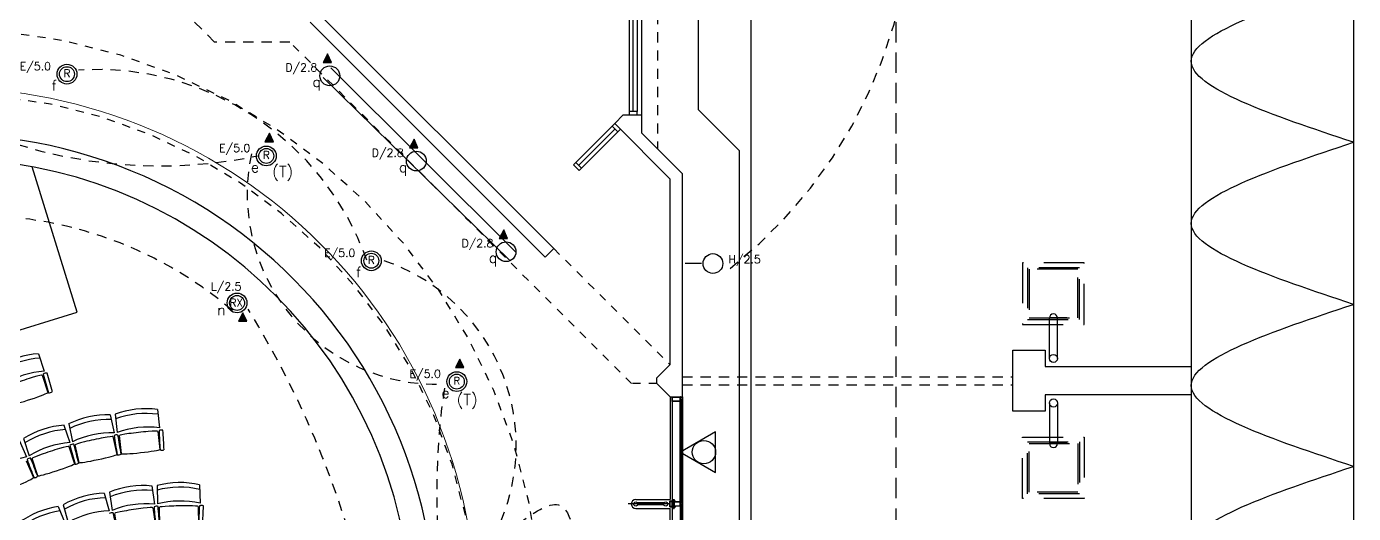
# Model space of a CAD drawing. Extents: x 638.8 to 694.4, y 623.5 to 665.5.
# Drawn here: x 677.99 to 694.35, y 644.93 to 650.94 of the extents above; entities that cross this region are included whole.
import ezdxf

# ---------------------------------------------------------------- set-up
doc = ezdxf.new("R2010")
doc.units = 0
doc.header["$LTSCALE"] = 0.5
doc.header["$MEASUREMENT"] = 0
for name, pattern in [('DASHDOTX2', [2, 1, -0.5, 0, -0.5]), ('DASHED2', [0.375, 0.25, -0.125]), ('HIDDEN', [0.375, 0.25, -0.125]), ('PHANTOM2', [31.75, 15.875, -3.175, 3.175, -3.175, 3.175, -3.175])]:
    doc.linetypes.add(name, pattern=pattern)
for name, color, linetype in [('2', 1, 'CONTINUOUS'), ('ALUMBRADO', 3, 'CONTINUOUS'), ('butacas', 1, 'CONTINUOUS'), ('columnas', 5, 'CONTINUOUS'), ('paredes', 1, 'CONTINUOUS'), ('PISO', 1, 'CONTINUOUS'), ('pisoplanta', 1, 'CONTINUOUS'), ('PROYECCIONES', 6, 'HIDDEN'), ('PUERTAS', 6, 'CONTINUOUS'), ('talud', 5, 'CONTINUOUS'), ('texturas', 6, 'CONTINUOUS'), ('TUBERIA', 3, 'DASHDOTX2'), ('tuberia_alumbrado', 3, 'DASHED2'), ('ventanas', 6, 'CONTINUOUS'), ('vidrio', 6, 'CONTINUOUS')]:
    doc.layers.add(name, color=color, linetype=linetype)
doc.styles.add('romans', font='romans.shx')

# ---------------------------------------------------------------- blocks, each defined once
blk = doc.blocks.new('apoymuro-cortina')
at = {"layer": 'vidrio', "color": 1, "linetype": 'Continuous'}
for p, q in [((0, 0), (-0.099, 0)), ((0, -0.057), (0, 0)), ((-0.125, -0.001), (-0.125, -0.057)), ((-0.119, 0), (-0.124, 0)), ((-0.124, -0.057), (-0.119, -0.057)), ((-0.122, -0.01), (-0.122, -0.003)), ((-0.122, -0.032), (-0.122, -0.013)), ((-0.096, -0.032), (-0.122, -0.032)), ((-0.122, -0.035), (-0.096, -0.035)), ((-0.122, -0.044), (-0.122, -0.035)), ((-0.122, -0.054), (-0.122, -0.048)), ((-0.121, -0.003), (-0.12, -0.003)), ((-0.12, -0.01), (-0.121, -0.01)), ((-0.121, -0.013), (-0.119, -0.013)), ((-0.119, -0.045), (-0.121, -0.045)), ((-0.121, -0.047), (-0.12, -0.047)), ((-0.12, -0.055), (-0.121, -0.055)), ((-0.12, -0.003), (-0.12, -0.004)), ((-0.12, -0.009), (-0.12, -0.01)), ((-0.12, -0.047), (-0.12, -0.048)), ((-0.12, -0.054), (-0.12, -0.055)), ((-0.119, -0.004), (-0.119, -0.001)), ((-0.119, -0.012), (-0.119, -0.009)), ((-0.119, -0.048), (-0.119, -0.045)), ((-0.119, -0.057), (-0.119, -0.054)), ((-0.1, -0.001), (-0.1, -0.004)), ((-0.1, -0.009), (-0.1, -0.012)), ((-0.1, -0.045), (-0.1, -0.048)), ((-0.1, -0.054), (-0.1, -0.057)), ((-0.099, -0.013), (-0.097, -0.013)), ((-0.097, -0.045), (-0.099, -0.045)), ((-0.099, -0.057), (-0.094, -0.057)), ((-0.098, -0.003), (-0.097, -0.003)), ((-0.098, -0.004), (-0.098, -0.003)), ((-0.098, -0.01), (-0.098, -0.009)), ((-0.097, -0.01), (-0.098, -0.01)), ((-0.098, -0.047), (-0.097, -0.047)), ((-0.098, -0.048), (-0.098, -0.047)), ((-0.098, -0.055), (-0.098, -0.054)), ((-0.097, -0.055), (-0.098, -0.055)), ((-0.096, -0.003), (-0.096, -0.01)), ((-0.096, -0.013), (-0.096, -0.032)), ((-0.096, -0.035), (-0.096, -0.044)), ((-0.096, -0.048), (-0.096, -0.054)), ((-0.094, -0.057), (0, -0.057)), ((-0.093, -0.003), (-0.093, -0.054)), ((-0.004, -0.003), (-0.093, -0.003)), ((-0.093, -0.055), (-0.004, -0.055)), ((-0.003, -0.054), (-0.003, -0.003))]:
    blk.add_line(p, q, dxfattribs=at)
at = {"layer": 'vidrio', "linetype": 'Continuous'}
for p, q in [((-0.04, 0.002), (-0.04, 0.005)), ((-0.04, 0.005), (0.031, 0.005)), ((0.027, 0.002), (-0.04, 0.002)), ((-0.032, 0.006), (-0.032, 0.008)), ((-0.032, 0.008), (-0.006, 0.008)), ((-0.006, 0.006), (-0.032, 0.006)), ((-0.009, 0.01), (-0.029, 0.01)), ((-0.029, 0.01), (-0.029, 0.008)), ((-0.029, 0.008), (-0.009, 0.008)), ((-0.028, 0.011), (-0.028, 0.02)), ((-0.026, 0.021), (-0.011, 0.021)), ((-0.011, 0.011), (-0.026, 0.011)), ((-0.024, 0.02), (-0.024, 0.011)), ((-0.015, 0.021), (-0.023, 0.021)), ((-0.014, 0.011), (-0.014, 0.02)), ((-0.009, 0.02), (-0.009, 0.011)), ((-0.009, 0.008), (-0.009, 0.01)), ((-0.006, 0.008), (-0.006, 0.006)), ((0.027, -0.059), (0.027, 0.002)), ((0.031, -0.063), (0.031, 0.005)), ((-0.105, -0.044), (-0.113, -0.044)), ((-0.04, -0.059), (0.027, -0.059)), ((-0.04, -0.063), (-0.04, -0.059)), ((0.031, -0.063), (-0.04, -0.063)), ((-0.032, -0.063), (-0.032, -0.065)), ((-0.006, -0.063), (-0.032, -0.063)), ((-0.032, -0.065), (-0.006, -0.065)), ((-0.029, -0.068), (-0.029, -0.065)), ((-0.029, -0.065), (-0.009, -0.065)), ((-0.009, -0.068), (-0.029, -0.068)), ((-0.028, -0.069), (-0.028, -0.078)), ((-0.011, -0.068), (-0.026, -0.068)), ((-0.026, -0.078), (-0.011, -0.078)), ((-0.013, -0.005), (-0.025, -0.005)), ((-0.025, -0.005), (-0.025, -0.052)), ((-0.025, -0.052), (-0.013, -0.052)), ((-0.025, -0.083), (-0.025, -0.078)), ((-0.013, -0.079), (-0.025, -0.079)), ((-0.013, -0.081), (-0.025, -0.081)), ((-0.025, -0.083), (-0.024, -0.084)), ((-0.013, -0.083), (-0.025, -0.083)), ((-0.024, -0.078), (-0.024, -0.069)), ((-0.014, -0.084), (-0.024, -0.084)), ((-0.015, -0.078), (-0.023, -0.078)), ((-0.015, -0.08), (-0.023, -0.08)), ((-0.015, -0.082), (-0.023, -0.082)), ((-0.019, -0.084), (-0.019, -0.084)), ((-0.014, -0.069), (-0.014, -0.078)), ((-0.013, -0.083), (-0.014, -0.084)), ((-0.013, -0.052), (-0.013, -0.005)), ((-0.013, -0.083), (-0.013, -0.078)), ((-0.009, -0.065), (-0.009, -0.068)), ((-0.009, -0.078), (-0.009, -0.069)), ((-0.006, -0.065), (-0.006, -0.063))]:
    blk.add_line(p, q, dxfattribs=at)
at = {"layer": 'vidrio', "color": 1, "linetype": 'Continuous', "extrusion": (0, 0, -1)}
for centre, major_axis, start_param, end_param in [((-0.099, -0.001), (0.000451, -0.000451), 2.356194, 3.926991), ((-0.124, -0.001), (0.000451, -0.000451), 2.356194, 3.926991), ((-0.124, -0.057), (0.000451, 0.000451), 2.356194, 3.926991), ((-0.121, -0.003), (0.000451, -0.000451), 2.356194, 3.926991), ((-0.121, -0.01), (0.000451, 0.000451), 2.356194, 3.926991), ((-0.121, -0.013), (0.000451, -0.000451), 2.356194, 3.926991), ((-0.121, -0.044), (0.000451, 0.000451), 2.356194, 3.926991), ((-0.121, -0.048), (0.000451, -0.000451), 2.356194, 3.926991), ((-0.121, -0.054), (0.000451, 0.000451), 2.356194, 3.926991), ((-0.119, -0.004), (0.000451, 0.000451), 2.356194, 3.926991), ((-0.119, -0.009), (0.000451, -0.000451), 2.356194, 3.926991), ((-0.119, -0.048), (0.000451, 0.000451), 2.356194, 3.926991), ((-0.119, -0.054), (0.000451, -0.000451), 2.356194, 3.926991), ((-0.119, -0.001), (0.000451, -0.000451), 3.926991, 5.497787), ((-0.119, -0.004), (0.000451, -0.000451), -0.785398, 0.785398), ((-0.119, -0.009), (0.000451, -0.000451), 3.926991, 5.497787), ((-0.119, -0.012), (0.000451, -0.000451), -0.785398, 0.785398), ((-0.119, -0.045), (0.000451, -0.000451), 3.926991, 5.497787), ((-0.119, -0.048), (0.000451, -0.000451), -0.785398, 0.785398), ((-0.119, -0.054), (0.000451, -0.000451), 3.926991, 5.497787), ((-0.119, -0.057), (0.000451, -0.000451), -0.785398, 0.785398), ((-0.099, -0.004), (0.000451, 0.000451), 2.356194, 3.926991), ((-0.099, -0.009), (0.000451, -0.000451), 2.356194, 3.926991), ((-0.099, -0.012), (0.000451, 0.000451), 2.356194, 3.926991), ((-0.099, -0.045), (0.000451, -0.000451), 2.356194, 3.926991), ((-0.099, -0.048), (0.000451, 0.000451), 2.356194, 3.926991), ((-0.099, -0.054), (0.000451, -0.000451), 2.356194, 3.926991), ((-0.099, -0.057), (0.000451, 0.000451), 2.356194, 3.926991), ((-0.099, -0.004), (0.000451, -0.000451), -0.785398, 0.785398), ((-0.099, -0.009), (0.000451, -0.000451), 3.926991, 5.497787), ((-0.099, -0.048), (0.000451, -0.000451), -0.785398, 0.785398), ((-0.099, -0.054), (0.000451, -0.000451), 3.926991, 5.497787), ((-0.097, -0.003), (0.000451, 0.000451), 5.497787, 7.068583), ((-0.097, -0.01), (0.000451, -0.000451), -0.785398, 0.785398), ((-0.097, -0.013), (0.000451, -0.000451), 3.926991, 5.497787), ((-0.097, -0.044), (0.000451, -0.000451), -0.785398, 0.785398), ((-0.097, -0.048), (0.000451, 0.000451), 5.497787, 7.068583), ((-0.093, -0.003), (0.000361, 0.000361), 3.926991, 5.497787), ((-0.093, -0.054), (0.000361, 0.000361), 2.356194, 3.926991)]:
    blk.add_ellipse(centre, major_axis=major_axis, ratio=1, start_param=start_param, end_param=end_param, dxfattribs=at)
at = {"layer": 'vidrio', "linetype": 'Continuous', "extrusion": (0, 0, -1)}
for centre, major_axis, start_param, end_param in [((-0.026, 0.016), (0.00325, -0.00325), 3.399063, 4.454918), ((-0.026, 0.015), (0.00325, -0.00325), 0.257471, 1.313326), ((-0.019, 0), (0.0144, -0.0144), 3.678281, 4.175701), ((-0.019, 0.031), (0.0144, 0.0144), 2.107484, 2.604904), ((-0.011, 0.016), (0.00325, -0.00325), 3.399063, 4.454918), ((-0.011, 0.015), (0.00325, -0.00325), 0.257471, 1.313326), ((-0.026, -0.073), (0.00325, 0.00325), 4.96986, 6.025715), ((-0.026, -0.074), (0.00325, 0.00325), 1.828267, 2.884122), ((-0.019, -0.088), (0.0144, 0.0144), 5.249077, 5.746497), ((-0.019, -0.058), (0.0144, -0.0144), 0.536688, 1.034108), ((-0.011, -0.073), (0.00325, 0.00325), 4.96986, 6.025715), ((-0.011, -0.074), (0.00325, 0.00325), 1.828267, 2.884122)]:
    blk.add_ellipse(centre, major_axis=major_axis, ratio=1, start_param=start_param, end_param=end_param, dxfattribs=at)
at = {"layer": 'vidrio', "color": 5, "linetype": 'Continuous', "extrusion": (0, 0, -1)}
for centre, major_axis, start_param, end_param in [((-0.004, -0.003), (0.000361, -0.000361), 3.926991, 5.497787), ((-0.004, -0.054), (0.000361, 0.000361), 0.785398, 2.356194)]:
    blk.add_ellipse(centre, major_axis=major_axis, ratio=1, start_param=start_param, end_param=end_param, dxfattribs=at)
blk = doc.blocks.new('butacas')
at = {"layer": 'butacas'}
for p, q in [((1.147, 3.343), (1.216, 3.127)), ((1.192, 3.078), (1.262, 2.864)), ((2.612, 2.654), (2.636, 2.429)), ((1.46, 2.462), (1.531, 2.246)), ((1.518, 2.477), (1.565, 2.255)), ((2.031, 2.588), (2.079, 2.366)), ((2.09, 2.597), (2.114, 2.372)), ((0.961, 2.298), (1.032, 2.083)), ((2.063, 2.32), (2.11, 2.1)), ((2.168, 2.11), (2.144, 2.333)), ((2.616, 2.385), (2.64, 2.161)), ((0.906, 2.277), (0.998, 2.07)), ((1.52, 2.199), (1.59, 1.985)), ((1.646, 2), (1.599, 2.22)), ((0.992, 2.022), (1.084, 1.816)), ((1.138, 1.837), (1.068, 2.051)), ((2.542, 1.711), (2.575, 1.486)), ((2.608, 1.716), (2.612, 1.489)), ((3.133, 1.726), (3.138, 1.499)), ((1.451, 1.48), (1.512, 1.262)), ((1.957, 1.621), (2.018, 1.403)), ((2.022, 1.635), (2.055, 1.41)), ((1.388, 1.459), (1.476, 1.249)), ((2.118, 1.151), (2.086, 1.373)), ((2.556, 1.442), (2.588, 1.219)), ((2.642, 1.224), (2.638, 1.449)), ((3.113, 1.458), (3.117, 1.233))]:
    blk.add_line(p, q, dxfattribs=at)
for centre, radius, start, end in [((1.243, 3.044), 0.0607, 82.7048, 129.1855), ((7.926, 4.887), 6.957, 194.9562, 196.9341), ((-5.404, 1.078), 6.957, 14.9562, 16.9341), ((1.278, 2.921), 0.0607, 262.7048, 309.1855), ((2.111, 2.281), 0.0607, 75.9451, 122.4258), ((8.964, 3.325), 6.957, 188.1965, 190.1744), ((-4.722, 1.111), 6.957, 8.1965, 10.1744), ((2.659, 2.341), 0.0607, 69.9858, 116.4665), ((9.584, 2.667), 6.957, 182.2372, 184.2151), ((-4.258, 1.887), 6.957, 2.2372, 4.2151), ((1.571, 2.165), 0.0607, 81.9044, 128.3851), ((8.279, 3.914), 6.957, 194.1558, 196.1337), ((-5.103, 0.292), 6.957, 14.1558, 16.1337), ((2.666, 2.213), 0.0607, 249.9858, 296.4665), ((1.047, 1.994), 0.0607, 87.8637, 134.3444), ((7.537, 4.429), 6.957, 200.1151, 202.093), ((-5.397, -0.562), 6.957, 20.1151, 22.093), ((1.605, 2.041), 0.0607, 261.9044, 308.3851), ((2.131, 2.155), 0.0607, 255.9451, 302.4258), ((1.093, 1.874), 0.0607, 267.8637, 314.3444), ((2.054, 1.32), 0.0607, 78.6837, 125.1644), ((-4.714, -0.175), 6.957, 10.9351, 12.913), ((2.601, 1.4), 0.0607, 71.4459, 117.9266), ((9.514, 1.902), 6.957, 183.6973, 185.6753), ((-4.303, 0.769), 6.957, 3.6973, 5.6753), ((10.074, 1.037), 6.957, 176.4595, 178.4375), ((3.153, 1.41), 0.0607, 64.2081, 110.6889), ((-3.775, 1.655), 6.957, 356.4595, 358.4375)]:
    blk.add_arc(centre, radius, start, end, dxfattribs=at)
for centre, major_axis, ratio, start_param, end_param in [((0.991, 2.969), (0.593, 0.191), 0.547021, 1.135438, 2.006154), ((1.009, 2.914), (0.593, 0.191), 0.547021, 1.135438, 2.006154), ((1.061, 2.753), (0.593, 0.191), 0.547021, 1.135438, 2.006154), ((0.978, 3.007), (0.214, 0.071), 0.055531, 0, 3.141593), ((1.049, 2.794), (0.214, 0.071), 0.055531, 3.141593, 6.283185), ((2.384, 2.319), (0.619, 0.067), 0.547021, 1.135438, 2.006154), ((2.39, 2.261), (0.619, 0.067), 0.547021, 1.135438, 2.006154), ((1.307, 2.086), (0.592, 0.194), 0.547021, 1.135438, 2.006154), ((1.839, 2.23), (0.609, 0.131), 0.547021, 1.135438, 2.006154), ((1.852, 2.174), (0.609, 0.131), 0.547021, 1.135438, 2.006154), ((1.325, 2.032), (0.592, 0.194), 0.547021, 1.135438, 2.006154), ((1.887, 2.009), (0.609, 0.131), 0.547021, 1.135438, 2.006154), ((1.831, 2.27), (0.232, 0.05), 0.05261, 0, 3.141593), ((2.409, 2.093), (0.619, 0.067), 0.547021, 1.135438, 2.006154), ((2.38, 2.359), (0.236, 0.026), 0.05261, 0, 3.141593), ((1.377, 1.871), (0.592, 0.194), 0.547021, 1.135438, 2.006154), ((1.294, 2.125), (0.226, 0.074), 0.05261, 0, 3.141593), ((2.404, 2.135), (0.236, 0.026), 0.05261, 3.141593, 6.283185), ((0.885, 1.68), (0.569, 0.254), 0.547021, 1.135438, 2.006154), ((1.364, 1.911), (0.226, 0.074), 0.05261, 3.141593, 6.283185), ((1.878, 2.05), (0.232, 0.05), 0.05261, 3.141593, 6.283185), ((0.867, 1.719), (0.217, 0.097), 0.05261, 3.141593, 6.283185), ((2.327, 1.367), (0.616, 0.09), 0.547021, 1.135438, 2.006154), ((2.335, 1.31), (0.616, 0.09), 0.547021, 1.135438, 2.006154), ((2.876, 1.412), (0.623, 0.012), 0.547021, 1.135438, 2.006154), ((2.878, 1.355), (0.623, 0.012), 0.547021, 1.135438, 2.006154), ((1.787, 1.253), (0.6, 0.167), 0.547021, 1.135438, 2.006154), ((1.802, 1.198), (0.6, 0.167), 0.547021, 1.135438, 2.006154), ((2.359, 1.143), (0.616, 0.09), 0.547021, 1.135438, 2.006154), ((2.881, 1.185), (0.623, 0.012), 0.547021, 1.135438, 2.006154), ((1.265, 1.072), (0.574, 0.241), 0.547021, 1.135438, 2.006154), ((1.288, 1.019), (0.574, 0.241), 0.547021, 1.135438, 2.006154), ((1.847, 1.035), (0.6, 0.167), 0.547021, 1.135438, 2.006154), ((2.321, 1.408), (0.235, 0.034), 0.05261, 0, 3.141593), ((2.876, 1.453), (0.238, 0.004), 0.05261, 0, 3.141593)]:
    blk.add_ellipse(centre, major_axis=major_axis, ratio=ratio, start_param=start_param, end_param=end_param, dxfattribs=at)

msp = doc.modelspace()

# ---------------------------------------------------------------- linework, layer by layer
at = {"layer": '2'}
msp.add_lwpolyline([(686.052, 645.684), (686.485, 645.434), (686.485, 645.933)], close=True, dxfattribs=at)
msp.add_circle((686.341, 645.684), 0.144, dxfattribs=at)
at = {"layer": 'ALUMBRADO', "color": 1}
for p, q in [((681.701, 650.597), (681.644, 650.493)), ((681.748, 650.493), (681.701, 650.597)), ((681.644, 650.493), (681.748, 650.493)), ((680.984, 649.618), (680.928, 649.514)), ((681.032, 649.514), (680.984, 649.618)), ((680.928, 649.514), (681.032, 649.514)), ((682.768, 649.544), (682.711, 649.44)), ((682.711, 649.44), (682.815, 649.44)), ((682.815, 649.44), (682.768, 649.544)), ((683.873, 648.426), (683.817, 648.322)), ((683.817, 648.322), (683.92, 648.322)), ((683.92, 648.322), (683.873, 648.426)), ((680.657, 647.401), (680.6, 647.298)), ((680.6, 647.298), (680.704, 647.298)), ((680.704, 647.298), (680.657, 647.401)), ((683.333, 646.832), (683.276, 646.728)), ((683.38, 646.728), (683.333, 646.832)), ((683.276, 646.728), (683.38, 646.728))]:
    msp.add_line(p, q, dxfattribs=at)
at = {"layer": 'ALUMBRADO', "linetype": 'Continuous'}
msp.add_line((686.312, 648.013), (686.109, 648.013), dxfattribs=at)
at = {"layer": 'ALUMBRADO'}
for centre in [(678.487, 650.348), (681.728, 650.327), (680.945, 649.339), (682.795, 649.275), (683.901, 648.157), (682.24, 648.045), (686.452, 648.011), (680.584, 647.525), (683.294, 646.554)]:
    msp.add_circle(centre, 0.122, dxfattribs=at)
at = {"layer": 'ALUMBRADO', "color": 1}
for centre in [(678.487, 650.348), (680.945, 649.339), (682.24, 648.045), (680.584, 647.525), (683.294, 646.554)]:
    msp.add_circle(centre, 0.0921, dxfattribs=at)
for points in [[(681.644, 650.493), (681.701, 650.597), (681.748, 650.493)], [(680.928, 649.514), (680.984, 649.618), (681.032, 649.514)], [(682.711, 649.44), (682.768, 649.544), (682.815, 649.44)], [(683.817, 648.322), (683.873, 648.426), (683.92, 648.322)], [(680.6, 647.298), (680.657, 647.401), (680.704, 647.298)], [(683.276, 646.728), (683.333, 646.832), (683.38, 646.728)]]:
    msp.add_solid(points, dxfattribs=at)
at = {"layer": 'columnas'}
msp.add_lwpolyline([(692.351, 646.74), (692.351, 646.39), (690.551, 646.39), (690.551, 646.19), (690.151, 646.19), (690.151, 646.94), (690.551, 646.94), (690.551, 646.74), (692.351, 646.74)], dxfattribs=at)
at = {"layer": 'paredes'}
for p, q in [((684.491, 648.195), (681.59, 651.096)), ((684.385, 648.089), (681.484, 650.99)), ((685.241, 649.739), (685.347, 649.845)), ((685.347, 649.845), (685.57, 649.845)), ((685.57, 649.845), (685.57, 649.622)), ((685.926, 649.054), (685.241, 649.739)), ((686.076, 649.116), (685.57, 649.622)), ((686.076, 646.365), (686.076, 649.116)), ((685.926, 646.765), (685.926, 649.054)), ((684.491, 648.195), (684.385, 648.089)), ((685.761, 646.601), (685.926, 646.765)), ((685.761, 646.53), (685.761, 646.601)), ((685.926, 646.365), (685.761, 646.53)), ((685.926, 646.365), (686.076, 646.365)), ((685.926, 646.365), (686.076, 646.365))]:
    msp.add_line(p, q, dxfattribs=at)
at = {"layer": 'paredes', "color": 6}
msp.add_line((686.076, 646.365), (686.076, 637.509), dxfattribs=at)
at = {"layer": 'paredes', "ltscale": 0.75}
for radius, start, end in [(6.05, 62.8054, 115.4706), (5.75, 4.9885, 175.0115), (6.05, 10.4757, 62.8054)]:
    msp.add_arc((676.99, 643.555), radius, start, end, dxfattribs=at)
at = {"layer": 'PISO', "color": 1, "ltscale": 0.1}
for p, q in [((678.611, 647.41), (678.058, 649.205)), ((676.7, 646.821), (678.611, 647.41))]:
    msp.add_line(p, q, dxfattribs=at)
at = {"layer": 'pisoplanta', "color": 6}
for p, q in [((685.926, 646.365), (685.926, 645.099)), ((685.501, 645.099), (685.926, 645.099)), ((685.501, 644.989), (685.926, 644.989)), ((685.926, 642.099), (685.926, 644.989))]:
    msp.add_line(p, q, dxfattribs=at)
msp.add_arc((685.501, 645.044), 0.055, 90, 270, dxfattribs=at)
at = {"layer": 'PROYECCIONES', "color": 1, "ltscale": 2}
msp.add_line((688.708, 654.365), (688.708, 632.744), dxfattribs=at)
at = {"layer": 'PROYECCIONES'}
for p, q in [((685.77, 651.99), (685.77, 649.422)), ((680.307, 650.743), (680.06, 650.99)), ((681.236, 650.743), (680.307, 650.743)), ((686.076, 646.615), (690.151, 646.615)), ((686.076, 646.515), (690.151, 646.515))]:
    msp.add_line(p, q, dxfattribs=at)
at = {"layer": 'PROYECCIONES', "ltscale": 0.8}
for p, q in [((685.449, 646.53), (681.236, 650.743)), ((684.491, 648.195), (685.923, 646.763)), ((685.761, 646.53), (685.449, 646.53))]:
    msp.add_line(p, q, dxfattribs=at)
for radius, start in [(7.35, 270.3718), (6.55, 270.4172)]:
    msp.add_arc((676.99, 643.555), radius, start, 270, dxfattribs=at)
at = {"layer": 'PUERTAS'}
for p, q in [((685.241, 649.739), (684.731, 649.228)), ((685.312, 649.668), (684.801, 649.157)), ((685.281, 649.637), (685.21, 649.708)), ((684.833, 649.188), (684.762, 649.259)), ((684.801, 649.157), (684.731, 649.228))]:
    msp.add_line(p, q, dxfattribs=at)
at = {"layer": 'talud'}
for p, q in [((694.351, 656.64), (694.351, 629.507)), ((692.351, 654.64), (692.351, 631.507))]:
    msp.add_line(p, q, dxfattribs=at)
at = {"layer": 'texturas', "color": 1}
for p, q in [((686.27, 651.99), (686.27, 649.912)), ((686.776, 649.406), (686.27, 649.912)), ((686.776, 649.406), (686.776, 637.219))]:
    msp.add_line(p, q, dxfattribs=at)
at = {"layer": 'texturas'}
for points in [[(694.351, 649.507), (692.351, 650.507), (694.351, 651.507)], [(694.351, 647.507), (692.351, 648.507), (694.351, 649.507)], [(694.351, 645.507), (692.351, 646.507), (694.351, 647.507)], [(694.351, 643.507), (692.351, 644.507), (694.351, 645.507)]]:
    msp.add_spline(points, degree=3, dxfattribs=at)
at = {"layer": 'TUBERIA', "color": 1}
for p, q in [((690.601, 646.84), (690.601, 647.34)), ((690.818, 647.34), (690.601, 647.34)), ((690.701, 646.84), (690.701, 647.34)), ((690.601, 646.29), (690.601, 645.79)), ((690.701, 646.29), (690.701, 645.79)), ((690.818, 645.79), (690.601, 645.79))]:
    msp.add_line(p, q, dxfattribs=at)
for points in [[(690.271, 647.26), (691.031, 647.26), (691.031, 648.02), (690.271, 648.02)], [(690.331, 647.32), (690.971, 647.32), (690.971, 647.96), (690.331, 647.96)], [(690.351, 647.34), (690.951, 647.34), (690.951, 647.94), (690.351, 647.94)], [(690.271, 645.87), (691.031, 645.87), (691.031, 645.11), (690.271, 645.11)], [(690.331, 645.81), (690.971, 645.81), (690.971, 645.17), (690.331, 645.17)], [(690.351, 645.79), (690.951, 645.79), (690.951, 645.19), (690.351, 645.19)]]:
    msp.add_lwpolyline(points, close=True, dxfattribs=at)
at = {"layer": 'TUBERIA', "color": 1, "linetype": 'Continuous'}
for centre in [(690.651, 646.84), (690.651, 646.29)]:
    msp.add_circle(centre, 0.05, dxfattribs=at)
for centre, start, end in [((690.651, 647.34), 0, 180), ((690.651, 645.79), 180, 0)]:
    msp.add_arc(centre, 0.05, start, end, dxfattribs=at)
at = {"layer": 'tuberia_alumbrado', "color": 4, "linetype": 'PHANTOM2'}
msp.add_line((686.919, 652.329), (686.919, 642.028), dxfattribs=at)
at = {"layer": 'tuberia_alumbrado', "linetype": 'Continuous'}
for p, q in [((681.739, 650.427), (684.023, 648.153)), ((681.644, 650.305), (683.952, 648.045))]:
    msp.add_line(p, q, dxfattribs=at)
at = {"layer": 'tuberia_alumbrado', "color": 5, "linetype": 'Continuous', "lineweight": 15}
msp.add_circle((676.955, 643.6), 6.584, dxfattribs=at)
at = {"layer": 'tuberia_alumbrado'}
for centre, radius, start, end in [((683.043, 652.565), 5.865, 308.1252, 20.2324), ((677.356, 643.721), 4.882, 49.4865, 93.0338), ((670.897, 641.363), 11.555, 11.4464, 31.7808)]:
    msp.add_arc(centre, radius, start, end, dxfattribs=at)
at = {"layer": 'tuberia_alumbrado', "linetype": 'DASHED2'}
for centre, radius, start, end in [((678.855, 646.874), 3.532, 19.5206, 93.6996), ((679.633, 655.162), 5.947, 235.5022, 281.6742), ((683.056, 648.867), 2.347, 167.7406, 271.6686), ((681.612, 645.764), 2.414, 337.2184, 71.3334), ((691.551, 645.207), 8.505, 171.4523, 202.0892)]:
    msp.add_arc(centre, radius, start, end, dxfattribs=at)
msp.add_spline([(684.048, 644.799), (684.547, 645.033), (684.781, 644.23), (684.882, 643.092), (684.933, 642.177)], degree=3, dxfattribs=at)
at = {"layer": 'ventanas'}
for p, q in [((685.42, 651.99), (685.42, 649.845)), ((685.47, 649.889), (685.47, 651.946)), ((685.52, 651.946), (685.52, 649.889)), ((685.57, 651.99), (685.57, 649.845)), ((684.797, 649.224), (685.246, 649.672)), ((685.951, 646.365), (685.951, 637.561))]:
    msp.add_line(p, q, dxfattribs=at)
msp.add_lwpolyline([(685.52, 649.845), (685.52, 649.889), (685.42, 649.889), (685.42, 649.845)], close=True, dxfattribs=at)
at = {"layer": 'vidrio', "color": 1, "linetype": 'Continuous'}
for p, q in [((685.951, 646.365), (686.05, 646.365)), ((685.951, 646.308), (685.951, 646.365)), ((685.954, 646.311), (685.954, 646.362)), ((685.954, 646.362), (686.043, 646.362)), ((686.044, 646.362), (686.044, 646.311)), ((686.047, 646.362), (686.047, 646.356)), ((686.047, 646.352), (686.047, 646.333)), ((686.047, 646.333), (686.073, 646.333)), ((686.047, 646.33), (686.047, 646.321)), ((686.073, 646.33), (686.047, 646.33)), ((686.047, 646.317), (686.047, 646.311)), ((686.049, 646.363), (686.048, 646.363)), ((686.048, 646.355), (686.049, 646.355)), ((686.05, 646.352), (686.048, 646.352)), ((686.048, 646.321), (686.05, 646.321)), ((686.049, 646.318), (686.048, 646.318)), ((686.049, 646.361), (686.049, 646.363)), ((686.049, 646.355), (686.049, 646.356)), ((686.049, 646.317), (686.049, 646.318)), ((686.05, 646.365), (686.05, 646.361)), ((686.05, 646.356), (686.05, 646.353)), ((686.05, 646.32), (686.05, 646.317)), ((686.069, 646.361), (686.069, 646.365)), ((686.069, 646.353), (686.069, 646.356)), ((686.069, 646.317), (686.069, 646.32)), ((686.07, 646.365), (686.075, 646.365)), ((686.072, 646.352), (686.07, 646.352)), ((686.07, 646.321), (686.072, 646.321)), ((686.071, 646.363), (686.071, 646.361)), ((686.072, 646.363), (686.071, 646.363)), ((686.071, 646.356), (686.071, 646.355)), ((686.071, 646.355), (686.072, 646.355)), ((686.071, 646.318), (686.071, 646.317)), ((686.072, 646.318), (686.071, 646.318)), ((686.073, 646.356), (686.073, 646.362)), ((686.073, 646.333), (686.073, 646.352)), ((686.073, 646.321), (686.073, 646.33)), ((686.073, 646.311), (686.073, 646.317)), ((686.076, 646.365), (686.076, 646.308)), ((686.044, 646.308), (685.951, 646.308)), ((686.043, 646.311), (685.954, 646.311)), ((686.05, 646.308), (686.044, 646.308)), ((686.048, 646.31), (686.049, 646.31)), ((686.049, 646.31), (686.049, 646.312)), ((686.05, 646.312), (686.05, 646.308)), ((686.069, 646.308), (686.069, 646.312)), ((686.075, 646.308), (686.07, 646.308)), ((686.071, 646.312), (686.071, 646.31)), ((686.071, 646.31), (686.072, 646.31))]:
    msp.add_line(p, q, dxfattribs=at)
at = {"layer": 'vidrio', "linetype": 'Continuous'}
for p, q in [((686.056, 645.059), (686.056, 646.321)), ((686.056, 646.321), (686.064, 646.321)), ((686.06, 645.059), (686.06, 646.321)), ((686.064, 645.059), (686.064, 646.321)), ((686.047, 645.073), (686.047, 646.308)), ((686.047, 645.016), (686.047, 643.573)), ((686.056, 645.029), (686.056, 643.55)), ((686.06, 645.029), (686.06, 643.55)), ((686.064, 645.029), (686.064, 643.55))]:
    msp.add_line(p, q, dxfattribs=at)
at = {"layer": 'vidrio', "color": 6}
for p, q in [((685.92, 645.044), (685.409, 645.044)), ((686.064, 645.059), (686.056, 645.059))]:
    msp.add_line(p, q, dxfattribs=at)
at = {"layer": 'vidrio', "color": 1}
for p, q in [((685.848, 645.057), (685.522, 645.057)), ((685.848, 645.032), (685.522, 645.032))]:
    msp.add_line(p, q, dxfattribs=at)
for centre in [(685.501, 645.044), (685.87, 645.044)]:
    msp.add_circle(centre, 0.025, dxfattribs=at)
at = {"layer": 'vidrio', "color": 5, "linetype": 'Continuous'}
for centre, major_axis, start_param, end_param in [((685.954, 646.362), (-0.000361, -0.000361), 3.926991, 5.497787), ((685.954, 646.311), (-0.000361, 0.000361), 0.785398, 2.356194)]:
    msp.add_ellipse(centre, major_axis=major_axis, ratio=1, start_param=start_param, end_param=end_param, dxfattribs=at)
at = {"layer": 'vidrio', "color": 1, "linetype": 'Continuous'}
for centre, major_axis, start_param, end_param in [((686.043, 646.362), (-0.000361, 0.000361), 3.926991, 5.497787), ((686.048, 646.362), (-0.000451, 0.000451), 5.497787, 7.068583), ((686.048, 646.356), (-0.000451, -0.000451), -0.785398, 0.785398), ((686.048, 646.352), (-0.000451, -0.000451), 3.926991, 5.497787), ((686.048, 646.321), (-0.000451, -0.000451), -0.785398, 0.785398), ((686.048, 646.317), (-0.000451, 0.000451), 5.497787, 7.068583), ((686.05, 646.361), (-0.000451, -0.000451), -0.785398, 0.785398), ((686.05, 646.356), (-0.000451, -0.000451), 3.926991, 5.497787), ((686.05, 646.317), (-0.000451, -0.000451), -0.785398, 0.785398), ((686.05, 646.365), (-0.000451, -0.000451), 2.356194, 3.926991), ((686.05, 646.361), (-0.000451, 0.000451), 2.356194, 3.926991), ((686.05, 646.356), (-0.000451, -0.000451), 2.356194, 3.926991), ((686.05, 646.353), (-0.000451, 0.000451), 2.356194, 3.926991), ((686.05, 646.32), (-0.000451, -0.000451), 2.356194, 3.926991), ((686.05, 646.317), (-0.000451, 0.000451), 2.356194, 3.926991), ((686.07, 646.365), (-0.000451, -0.000451), 3.926991, 5.497787), ((686.07, 646.361), (-0.000451, -0.000451), -0.785398, 0.785398), ((686.07, 646.356), (-0.000451, -0.000451), 3.926991, 5.497787), ((686.07, 646.353), (-0.000451, -0.000451), -0.785398, 0.785398), ((686.07, 646.32), (-0.000451, -0.000451), 3.926991, 5.497787), ((686.07, 646.317), (-0.000451, -0.000451), -0.785398, 0.785398), ((686.07, 646.361), (-0.000451, 0.000451), 2.356194, 3.926991), ((686.07, 646.356), (-0.000451, -0.000451), 2.356194, 3.926991), ((686.07, 646.317), (-0.000451, 0.000451), 2.356194, 3.926991), ((686.072, 646.362), (-0.000451, -0.000451), 2.356194, 3.926991), ((686.072, 646.356), (-0.000451, 0.000451), 2.356194, 3.926991), ((686.072, 646.352), (-0.000451, -0.000451), 2.356194, 3.926991), ((686.072, 646.321), (-0.000451, 0.000451), 2.356194, 3.926991), ((686.072, 646.317), (-0.000451, -0.000451), 2.356194, 3.926991), ((686.075, 646.365), (-0.000451, -0.000451), 2.356194, 3.926991), ((686.043, 646.311), (-0.000361, 0.000361), 2.356194, 3.926991), ((686.05, 646.312), (-0.000451, -0.000451), 3.926991, 5.497787), ((686.05, 646.312), (-0.000451, -0.000451), 2.356194, 3.926991), ((686.05, 646.308), (-0.000451, 0.000451), 2.356194, 3.926991), ((686.07, 646.312), (-0.000451, -0.000451), 3.926991, 5.497787), ((686.07, 646.308), (-0.000451, -0.000451), -0.785398, 0.785398), ((686.07, 646.312), (-0.000451, -0.000451), 2.356194, 3.926991), ((686.072, 646.311), (-0.000451, 0.000451), 2.356194, 3.926991), ((686.075, 646.308), (-0.000451, 0.000451), 2.356194, 3.926991)]:
    msp.add_ellipse(centre, major_axis=major_axis, ratio=1, start_param=start_param, end_param=end_param, dxfattribs=at)

# ---------------------------------------------------------------- block references
at = {"layer": 'paredes', "color": 6, "xscale": -1}
msp.add_blockref('apoymuro-cortina', (685.951, 645.073), dxfattribs=at)
at = {"layer": 'PUERTAS'}
msp.add_blockref('butacas', (676.99, 643.555), dxfattribs=at)

# ---------------------------------------------------------------- texts
at = {"layer": 'ALUMBRADO', "color": 1, "style": 'romans'}
for s, height, p in [('E/5.0', 0.0987, (677.905, 650.396)), ('R', 0.0929, (678.446, 650.312)), ('D/2.8', 0.0987, (681.18, 650.382)), ('f', 0.128, (678.298, 650.145)), ('q', 0.128, (681.514, 650.19)), ('E/5.0', 0.0987, (680.363, 649.387)), ('D/2.8', 0.0987, (682.246, 649.329)), ('R', 0.0929, (680.904, 649.304)), ('e', 0.128, (680.756, 649.136)), ('(T)', 0.1371, (681.018, 649.077)), ('q', 0.128, (682.581, 649.137)), ('D/2.8', 0.0987, (683.352, 648.212)), ('E/5.0', 0.0987, (681.658, 648.093)), ('H/2.5', 0.0987, (686.644, 648.014)), ('f', 0.128, (682.051, 647.842)), ('R', 0.0929, (682.199, 648.009)), ('q', 0.128, (683.687, 648.019)), ('L/2.5', 0.0987, (680.262, 647.679)), ('n', 0.128, (680.339, 647.375)), ('RX', 0.0929, (680.493, 647.482)), ('E/5.0', 0.0987, (682.712, 646.601)), ('R', 0.0929, (683.253, 646.518)), ('e', 0.128, (683.105, 646.351)), ('(T)', 0.1371, (683.293, 646.264))]:
    msp.add_text(s, height=height, dxfattribs=at).set_placement(p)

doc.saveas('drawing.dxf')
